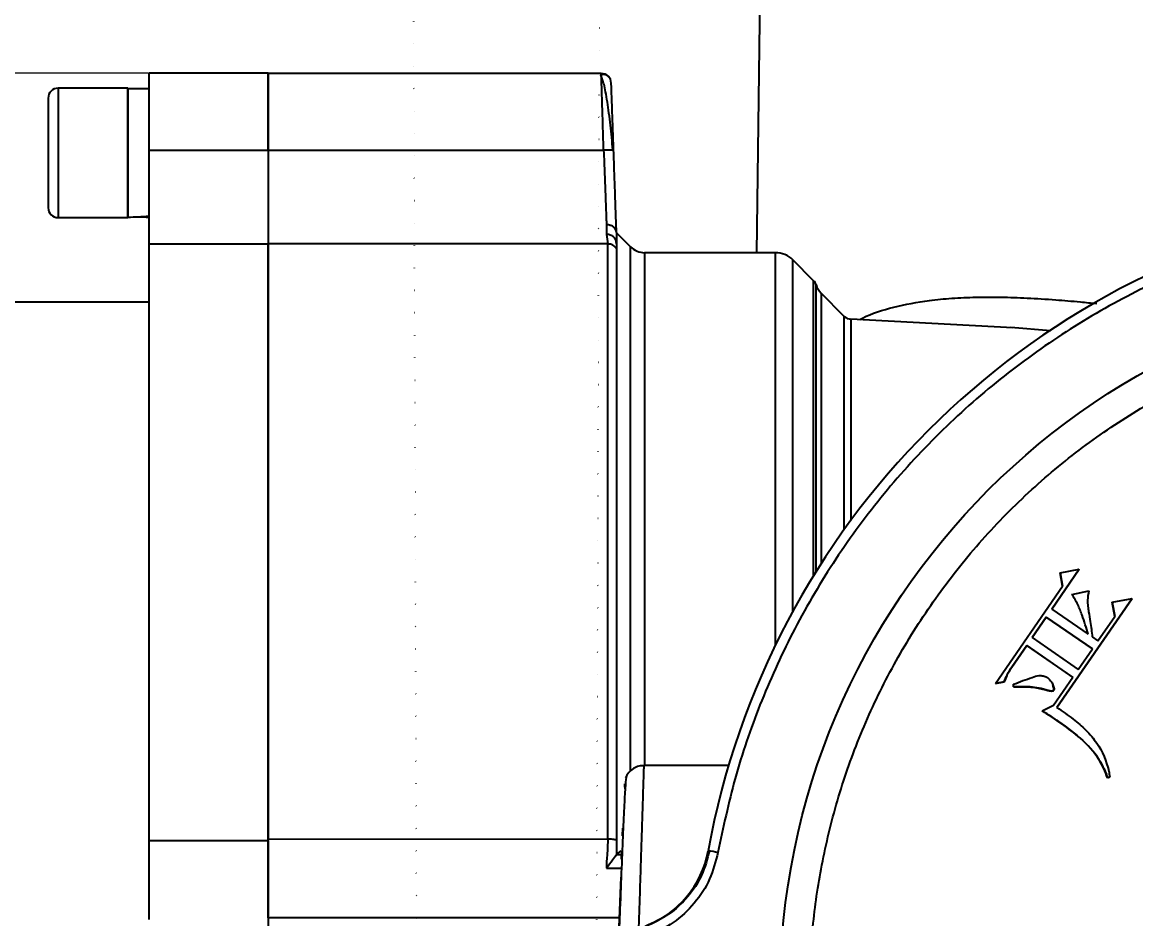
# Model space of a CAD drawing. Header units: millimetres. Extents: x 2642 to 4256, y 821 to 2003.
# Drawn here: x 3687.8 to 3799.7, y 1709.9 to 1799.9 of the extents above; entities that cross this region are included whole.
import ezdxf

# ---------------------------------------------------------------- set-up
doc = ezdxf.new("R2010")
doc.units = ezdxf.units.MM
doc.layers.add('5剖面线层', color=2, linetype='Continuous')
doc.layers.add('AM_5', color=3, linetype='Continuous', lineweight=25)
doc.styles.add('SLDTEXTSTYLE1', font='txt.shx', dxfattribs={"width": 0.7, "bigfont": 'gbcbig.shx'})
doc.dimstyles.new('SLDDIMSTYLE12$0', dxfattribs={"dimtxt": 12, "dimasz": 10, "dimexe": 0, "dimexo": 0.0625, "dimgap": 0.875, "dimtad": 1, "dimdec": 1, "dimlfac": 1.8, "dimrnd": 1e-09, "dimzin": 12, "dimdsep": 46, "dimtxsty": 'SLDTEXTSTYLE1', "dimcen": 0.09, "dimdle": 8.16, "dimclrd": 3, "dimclre": 3, "dimadec": 0, "dimazin": 3, "dimtfac": 1, "dimtdec": 1, "dimtofl": 0, "dimtmove": 0, "dimatfit": 3, "dimfxl": 0, "dimfrac": 2, "dimtolj": 1, "dimlwd": 5, "dimlwe": 5, "dimarcsym": 0})

# ---------------------------------------------------------------- blocks, each defined once
blk = doc.blocks.new('*D27')
at = {"layer": 'AM_5', "color": 3, "lineweight": 5, "transparency": 16777216}
blk.add_line((3700.45, 1794.79), (3531.24, 1794.79), dxfattribs=at)
at = {"layer": 'AM_5', "color": 3, "linetype": 'Continuous', "lineweight": 5, "transparency": 16777216}
for p, q in [((3531.24, 1784.79), (3531.24, 1618.79)), ((3700.45, 1608.79), (3531.24, 1608.79))]:
    blk.add_line(p, q, dxfattribs=at)
at = {"layer": 'AM_5', "color": 3, "transparency": 16777216}
for points in [[(3529.57, 1784.79), (3532.9, 1784.79), (3531.24, 1794.79)], [(3529.57, 1618.79), (3532.9, 1618.79), (3531.24, 1608.79)]]:
    blk.add_solid(points, dxfattribs=at)
at = {"layer": 'Defpoints', "color": 0, "transparency": 16777216}
for p in [(3700.51, 1794.79), (3531.24, 1608.79), (3700.51, 1608.79)]:
    blk.add_point(p, dxfattribs=at)
at = {"layer": 'AM_5', "color": 0, "transparency": 16777216, "insert": (3524.36, 1701.79), "char_height": 12, "attachment_point": 5, "rotation": 90, "style": 'SLDTEXTSTYLE1'}
blk.add_mtext('\\A1;186', dxfattribs=at)

msp = doc.modelspace()

# ---------------------------------------------------------------- hatches: boundary and pattern name
at = {"layer": '5剖面线层'}
h = msp.add_hatch(dxfattribs=at)
h.set_pattern_fill('ANSI31', color=256, scale=0.5, angle=90)
h.set_pattern_definition([(135, (6315.0344, -2390.8635), (-1.122532, -1.122532), [])])
edge = h.paths.add_edge_path()
edge.add_ellipse((3736.457, 1847.564), major_axis=(-0.136, 701.893), ratio=0.0134611, start_angle=113.403806, end_angle=115.255842, ccw=False)
edge.add_arc((3731.06, 1250.811), 317.97, 90.58015, 91.86389)
edge.add_spline(control_points=[(3720.718, 1568.612), (3720.639, 1568.608), (3720.471, 1568.599), (3720.289, 1568.582), (3720.109, 1568.561), (3719.894, 1568.519), (3719.64, 1568.442), (3719.347, 1568.31), (3719.022, 1568.091), (3718.703, 1567.767), (3718.447, 1567.342), (3718.293, 1566.892), (3718.291, 1566.59), (3718.276, 1566.465)], knot_values=[0, 0, 0, 0, 0.143587, 0.3046059, 0.4330907, 0.511146, 0.5653697, 0.6229657, 0.690996, 0.7670468, 0.8502185, 0.9379743, 1, 1, 1, 1], degree=3, periodic=0)
edge.add_line((3718.276, 1566.465), (3718.279, 1548.092))
edge.add_line((3718.279, 1548.092), (3727.97, 1548.092))
edge = h.paths.add_edge_path()
edge.add_spline(control_points=[(3774.214, 1566.425), (3774.214, 1566.564), (3774.228, 1566.702), (3774.282, 1566.971), (3774.322, 1567.102), (3774.428, 1567.357), (3774.493, 1567.479), (3774.645, 1567.706), (3774.733, 1567.813), (3774.929, 1568.008), (3775.035, 1568.095), (3775.262, 1568.247), (3775.385, 1568.313), (3775.639, 1568.418), (3775.77, 1568.458), (3776.039, 1568.511), (3776.178, 1568.525), (3776.315, 1568.525)], knot_values=[0, 0, 0, 0, 0.125, 0.125, 0.25, 0.25, 0.375, 0.375, 0.5, 0.5, 0.625, 0.625, 0.75, 0.75, 0.875, 0.875, 1, 1, 1, 1], degree=3, periodic=0)
edge.add_line((3776.315, 1568.525), (3798.37, 1568.529))
edge.add_line((3798.37, 1568.529), (3798.37, 1572.746))
edge.add_line((3798.37, 1572.746), (3795.712, 1572.728))
edge.add_line((3795.712, 1572.728), (3787.697, 1572.787))
edge.add_line((3787.697, 1572.787), (3787.418, 1586.376))
edge.add_line((3787.418, 1586.376), (3787.31, 1586.376))
edge.add_line((3787.31, 1586.376), (3786.785, 1586.9))
edge.add_line((3786.785, 1586.9), (3786.26, 1587.425))
edge.add_line((3786.26, 1587.425), (3778.118, 1587.424))
edge.add_line((3778.118, 1587.424), (3777.592, 1586.899))
edge.add_line((3777.592, 1586.899), (3777.067, 1586.374))
edge.add_line((3777.067, 1586.374), (3777.066, 1584.274))
edge.add_line((3777.066, 1584.274), (3767.265, 1584.272))
edge.add_line((3767.265, 1584.272), (3767.144, 1577.429))
edge.add_line((3767.144, 1577.429), (3767.023, 1570.586))
edge.add_arc((3765.262, 1570.52), 1.762, -54.66619, 2.16996, ccw=False)
edge.add_arc((3780.168, 945.497), 623.74, 91.275674, 91.732412)
edge.add_arc((3752.756, 1943.449), 374.595, 270.03216, 271.30865, ccw=False)
edge.add_line((3752.966, 1568.854), (3745.183, 1568.825))
edge.add_ellipse((3736.457, 1847.564), major_axis=(-0.136, 701.893), ratio=0.0134611, start_angle=244.74386, end_angle=246.601321, ccw=False)
edge.add_line((3745.06, 1548.092), (3759.994, 1548.092))
edge.add_line((3759.994, 1548.092), (3759.994, 1551.724))
edge.add_line((3759.994, 1551.724), (3772.101, 1551.724))
edge.add_spline(control_points=[(3772.101, 1551.724), (3772.248, 1551.726), (3772.387, 1551.74), (3772.656, 1551.793), (3772.787, 1551.833), (3773.041, 1551.938), (3773.164, 1552.004), (3773.392, 1552.156), (3773.498, 1552.243), (3773.694, 1552.439), (3773.781, 1552.545), (3773.933, 1552.772), (3773.999, 1552.895), (3774.104, 1553.149), (3774.144, 1553.28), (3774.198, 1553.549), (3774.212, 1553.687), (3774.212, 1553.826)], knot_values=[0, 0, 0, 0, 0.125, 0.125, 0.25, 0.25, 0.375, 0.375, 0.5, 0.5, 0.625, 0.625, 0.75, 0.75, 0.875, 0.875, 1, 1, 1, 1], degree=3, periodic=0)
edge.add_line((3774.212, 1553.826), (3774.214, 1566.555))
h.paths.add_polyline_path([(3899.919, 1584.835), (3893.713, 1584.835), (3893.712, 1586.374), (3893.187, 1586.899), (3892.662, 1587.424), (3884.519, 1587.425), (3883.994, 1586.9), (3883.359, 1586.266), (3883.083, 1572.787), (3872.409, 1572.709), (3872.409, 1569.059), (3878.43, 1569.088), (3899.919, 1569.088)])
edge = h.paths.add_edge_path()
edge.add_spline(control_points=[(3920.223, 1571.124), (3920.222, 1570.957), (3920.244, 1570.797), (3920.324, 1570.483), (3920.383, 1570.327), (3920.611, 1569.894), (3920.831, 1569.641), (3921.096, 1569.452)], knot_values=[0, 0, 0, 0, 0.25, 0.25, 0.5, 0.5, 1, 1, 1, 1], degree=3, periodic=0)
edge.add_spline(control_points=[(3921.096, 1569.452), (3921.232, 1569.354), (3921.354, 1569.243), (3921.471, 1569.108), (3921.479, 1569.098), (3921.487, 1569.088)], knot_values=[0, 0, 0, 0, 0.25, 0.25, 0.2695281, 0.2695281, 0.2695281, 0.2695281], degree=3, periodic=0)
edge.add_line((3921.487, 1569.088), (3913.551, 1569.088))
edge.add_line((3913.551, 1569.088), (3913.551, 1584.835))
edge.add_line((3913.551, 1584.835), (3919.979, 1584.835))
edge.add_line((3919.979, 1584.835), (3919.984, 1584.835))
edge.add_line((3919.984, 1584.835), (3920.223, 1571.124))
h.paths.add_polyline_path([(3926.002, 1566.988, 0.4142136), (3923.902, 1569.088), (3913.716, 1569.088), (3913.735, 1552.291), (3913.735, 1548.092), (3917.228, 1548.092), (3921.973, 1548.092), (3924.002, 1548.092), (3926.002, 1548.092)])

# ---------------------------------------------------------------- linework, layer by layer
at = {"color": 7, "linetype": 'Continuous', "lineweight": 25}
for p, q in [((3762.113, 1816.606), (3761.591, 1776.77)), ((3712.512, 1794.79), (3700.512, 1794.79)), ((3700.512, 1794.79), (3700.512, 1787.07)), ((3712.512, 1787.07), (3712.512, 1794.79)), ((3745.988, 1794.77), (3712.512, 1794.77)), ((3746.177, 1793.933), (3745.951, 1794.63)), ((3698.412, 1793.29), (3691.412, 1793.29)), ((3691.412, 1793.29), (3691.412, 1786.79)), ((3698.412, 1793.29), (3698.412, 1786.79)), ((3700.512, 1793.23), (3698.412, 1793.23)), ((3698.412, 1780.35), (3698.412, 1793.23)), ((3691.412, 1786.79), (3691.412, 1780.29)), ((3698.412, 1786.79), (3698.412, 1780.29)), ((3700.512, 1787.07), (3712.512, 1787.07)), ((3700.512, 1787.07), (3700.512, 1777.635)), ((3712.512, 1787.07), (3712.512, 1777.635)), ((3712.512, 1787.067), (3746.224, 1787.067)), ((3691.412, 1780.29), (3698.412, 1780.29)), ((3746.512, 1778.608), (3746.646, 1777.648)), ((3747.513, 1777.65), (3747.443, 1778.047)), ((3747.512, 1778.787), (3747.512, 1777.724)), ((3748.927, 1777.356), (3747.512, 1778.77)), ((3712.512, 1777.635), (3700.512, 1777.635)), ((3746.646, 1777.648), (3712.512, 1777.648)), ((3747.512, 1777.724), (3747.512, 1777.159)), ((3763.477, 1776.77), (3750.341, 1776.77)), ((3767.326, 1773.956), (3765.245, 1776.038)), ((3767.575, 1744.747), (3767.575, 1773.54)), ((3770.407, 1770.375), (3768.075, 1772.707)), ((3768.075, 1772.707), (3768.075, 1745.537)), ((3700.512, 1771.79), (3559.512, 1771.791)), ((3770.407, 1748.976), (3770.407, 1770.375)), ((3771.062, 1770.084), (3771.061, 1749.877)), ((3787.337, 1769.231), (3771.062, 1770.084)), ((3791.13, 1768.928), (3787.123, 1769.242)), ((3794.015, 1744.966), (3791.256, 1740.967)), ((3791.257, 1740.966), (3794.015, 1744.964)), ((3792.083, 1744.612), (3794.015, 1744.966)), ((3792.335, 1743.261), (3792.083, 1744.612)), ((3792.083, 1744.612), (3792.083, 1744.61)), ((3792.083, 1744.61), (3792.335, 1743.26)), ((3794.015, 1744.966), (3794.015, 1744.964)), ((3785.593, 1733.488), (3792.335, 1743.261)), ((3799.342, 1742.048), (3791.772, 1731.076)), ((3791.772, 1731.074), (3799.342, 1742.046)), ((3793.283, 1742.436), (3794.968, 1742.793)), ((3797.315, 1741.678), (3799.342, 1742.048)), ((3799.342, 1742.048), (3799.342, 1742.046)), ((3791.256, 1740.967), (3794.914, 1738.445)), ((3797.582, 1740.227), (3797.315, 1741.678)), ((3797.315, 1741.678), (3797.315, 1741.676)), ((3797.315, 1741.676), (3797.582, 1740.227)), ((3790.704, 1740.166), (3789.286, 1738.108)), ((3789.287, 1738.108), (3790.704, 1740.164)), ((3795.335, 1736.97), (3790.704, 1740.166)), ((3790.704, 1740.164), (3790.704, 1740.166)), ((3790.704, 1740.164), (3795.334, 1736.969)), ((3795.887, 1737.772), (3797.582, 1740.227)), ((3789.286, 1738.108), (3793.917, 1734.913)), ((3795.314, 1738.167), (3795.887, 1737.772)), ((3788.734, 1737.309), (3787.234, 1735.137)), ((3787.234, 1735.134), (3788.734, 1737.307)), ((3793.365, 1734.114), (3788.734, 1737.309)), ((3788.734, 1737.309), (3788.734, 1737.307)), ((3788.734, 1737.307), (3793.364, 1734.113)), ((3793.917, 1734.913), (3795.335, 1736.97)), ((3787.234, 1735.137), (3787.234, 1735.134)), ((3786.461, 1733.647), (3785.593, 1733.488)), ((3785.593, 1733.485), (3786.461, 1733.645)), ((3785.593, 1733.488), (3785.593, 1733.485)), ((3786.461, 1733.647), (3786.461, 1733.645)), ((3787.398, 1733.169), (3787.401, 1733.418)), ((3791.38, 1733.311), (3791.38, 1733.313)), ((3791.431, 1731.312), (3793.365, 1734.114)), ((3790.647, 1732.866), (3790.647, 1732.864)), ((3791.456, 1732.812), (3791.456, 1732.815)), ((3790.285, 1730.755), (3791.431, 1731.312)), ((3758.773, 1725.248), (3750.257, 1725.248)), ((3797.094, 1724.118), (3796.863, 1724.025)), ((3796.863, 1724.023), (3797.094, 1724.116)), ((3796.863, 1724.025), (3796.863, 1724.023)), ((3797.094, 1724.118), (3797.094, 1724.116)), ((3748.106, 1718.956), (3748.08, 1718.209)), ((3748.106, 1718.966), (3748.106, 1718.956)), ((3700.512, 1717.723), (3712.512, 1717.723)), ((3700.512, 1717.723), (3700.512, 1709.785)), ((3712.512, 1717.876), (3746.646, 1717.865)), ((3712.512, 1717.723), (3712.512, 1710.136)), ((3747.512, 1717.761), (3747.512, 1716.305)), ((3747.496, 1716.278), (3747.512, 1716.305)), ((3747.512, 1716.305), (3747.991, 1716.669)), ((3748.026, 1716.657), (3747.998, 1715.862)), ((3748.026, 1716.67), (3748.026, 1716.657)), ((3748.012, 1716.278), (3747.496, 1716.278)), ((3746.518, 1714.929), (3748.016, 1714.929)), ((3747.906, 1713.242), (3747.699, 1707.322)), ((3747.934, 1714.028), (3747.906, 1713.242)), ((3747.934, 1714.045), (3747.934, 1714.028)), ((3747.791, 1709.947), (3712.512, 1709.947))]:
    msp.add_line(p, q, dxfattribs=at)
at = {"color": 7, "linetype": 'Continuous', "lineweight": 25, "flags": 128}
for points in [[(3746.512, 1779.564), (3746.512, 1779.43), (3746.512, 1779.301), (3746.512, 1779.175), (3746.512, 1779.053), (3746.512, 1778.936), (3746.512, 1778.822), (3746.512, 1778.713), (3746.512, 1778.608)], [(3700.512, 1777.635), (3700.512, 1776.376), (3700.512, 1774.772), (3700.512, 1772.83), (3700.512, 1770.56), (3700.512, 1767.971), (3700.512, 1765.077), (3700.512, 1761.889), (3700.512, 1758.423), (3700.512, 1754.695), (3700.512, 1750.723), (3700.512, 1746.523), (3700.512, 1742.117), (3700.512, 1737.524), (3700.512, 1732.766), (3700.512, 1727.865), (3700.512, 1722.843), (3700.512, 1717.723)], [(3712.512, 1717.723), (3712.512, 1722.843), (3712.512, 1727.865), (3712.512, 1732.766), (3712.512, 1737.524), (3712.512, 1742.117), (3712.512, 1746.523), (3712.512, 1750.722), (3712.512, 1754.695), (3712.512, 1758.423), (3712.512, 1761.889), (3712.512, 1765.077), (3712.512, 1767.971), (3712.512, 1770.56), (3712.512, 1772.83), (3712.512, 1774.772), (3712.512, 1776.376), (3712.512, 1777.635)], [(3746.646, 1717.865), (3746.646, 1722.982), (3746.646, 1728.001), (3746.646, 1732.898), (3746.646, 1737.651), (3746.646, 1742.238), (3746.646, 1746.638), (3746.646, 1750.831), (3746.646, 1754.796), (3746.646, 1758.516), (3746.646, 1761.973), (3746.646, 1765.152), (3746.646, 1768.037), (3746.646, 1770.616), (3746.646, 1772.876), (3746.646, 1774.807), (3746.646, 1776.4), (3746.646, 1777.648)], [(3747.512, 1777.159), (3747.512, 1775.919), (3747.512, 1774.336), (3747.512, 1772.417), (3747.512, 1770.172), (3747.512, 1767.61), (3747.512, 1764.743), (3747.512, 1761.585), (3747.512, 1758.15), (3747.512, 1754.454), (3747.512, 1750.514), (3747.512, 1746.349), (3747.512, 1741.977), (3747.512, 1737.42), (3747.512, 1732.697), (3747.512, 1727.831), (3747.512, 1722.845), (3747.512, 1717.761)], [(3748.926, 1724.748), (3748.926, 1727.431), (3748.926, 1732.218), (3748.926, 1736.864), (3748.926, 1741.346), (3748.926, 1745.644), (3748.926, 1749.738), (3748.926, 1753.609), (3748.926, 1757.239), (3748.926, 1760.61), (3748.926, 1763.708), (3748.926, 1766.517), (3748.927, 1769.025), (3748.927, 1771.221), (3748.927, 1773.093), (3748.927, 1774.633), (3748.927, 1775.834), (3748.927, 1776.69), (3748.927, 1777.198), (3748.927, 1777.356)], [(3750.341, 1776.77), (3750.341, 1776.726), (3750.341, 1776.374), (3750.341, 1775.674), (3750.341, 1774.628), (3750.341, 1773.241), (3750.341, 1771.521), (3750.341, 1769.474), (3750.341, 1767.11), (3750.341, 1764.441), (3750.341, 1761.479), (3750.341, 1758.237), (3750.341, 1754.732), (3750.341, 1750.979), (3750.341, 1746.996), (3750.341, 1742.801), (3750.341, 1738.414), (3750.341, 1733.856), (3750.34, 1729.148), (3750.34, 1725.248)], [(3763.477, 1737.336), (3763.477, 1737.663), (3763.477, 1742.092), (3763.477, 1746.33), (3763.477, 1750.359), (3763.477, 1754.16), (3763.477, 1757.715), (3763.477, 1761.006), (3763.477, 1764.019), (3763.477, 1766.739), (3763.477, 1769.154), (3763.477, 1771.252), (3763.477, 1773.024), (3763.477, 1774.46), (3763.477, 1775.555), (3763.477, 1776.303), (3763.477, 1776.7), (3763.477, 1776.77)], [(3765.244, 1740.763), (3765.244, 1743.837), (3765.244, 1748.031), (3765.244, 1751.997), (3765.244, 1755.714), (3765.244, 1759.166), (3765.244, 1762.334), (3765.244, 1765.203), (3765.245, 1767.759), (3765.245, 1769.989), (3765.245, 1771.882), (3765.245, 1773.429), (3765.245, 1774.622), (3765.245, 1775.456), (3765.245, 1775.925), (3765.245, 1776.038)], [(3767.325, 1744.345), (3767.325, 1747.349), (3767.326, 1751.187), (3767.326, 1754.779), (3767.326, 1758.106), (3767.326, 1761.152), (3767.326, 1763.901), (3767.326, 1766.341), (3767.326, 1768.458), (3767.326, 1770.242), (3767.326, 1771.685), (3767.326, 1772.779), (3767.326, 1773.519), (3767.326, 1773.9), (3767.326, 1773.956)]]:
    msp.add_lwpolyline(points, dxfattribs=at)
at = {"color": 7, "linetype": 'Continuous', "lineweight": 25}
msp.add_circle((3835.435, 1702.381), 71.5, dxfattribs=at)
for centre, radius, start, end in [((3745.988, 1793.77), 1, 1.99976, 89.99975), ((3691.412, 1792.29), 1, 89.99969, 179.99969), ((3691.412, 1781.29), 1, 179.99969, 269.99969), ((3835.435, 1702.379), 80, 100.30604, 169.69383), ((3750.341, 1778.77), 2, 224.99969, 269.99969), ((3763.477, 1774.27), 2.5, 44.99977, 89.99969), ((3766.619, 1773.249), 1, 16.90237, 44.99987), ((3769.489, 1774.122), 2, 196.90236, 224.99969), ((3771.114, 1771.082), 1, 224.99969, 266.99945), ((3746.887, 1718.48), 10, 290.58663, 349.69385), ((3736.228, 1599.782), 118.693, 79.57321, 80.05575)]:
    msp.add_arc(centre, radius, start, end, dxfattribs=at)
for centre, start_param, end_param in [((3698.412, 1786.79), 4.712389, 4.9017857), ((3700.512, 1786.79), 4.6181163, 4.712389)]:
    msp.add_ellipse(centre, major_axis=(11.154, 0), ratio=0.5773503, start_param=start_param, end_param=end_param, dxfattribs=at)
for points in [[(3712.512, 1794.77), (3712.512, 1794.657), (3712.512, 1794.432), (3712.512, 1792.666), (3712.512, 1790.127), (3712.512, 1788.087), (3712.512, 1787.067)], [(3712.512, 1787.067), (3712.512, 1785.964), (3712.512, 1783.757), (3712.512, 1780.879), (3712.512, 1778.639), (3712.512, 1777.979), (3712.512, 1777.648)], [(3747.512, 1777.724), (3747.497, 1777.84), (3747.467, 1778.072), (3747.236, 1778.363), (3746.905, 1778.568), (3746.643, 1778.594), (3746.512, 1778.608)], [(3712.512, 1777.648), (3712.512, 1777.074), (3712.512, 1775.925), (3712.512, 1773.324), (3712.512, 1770.11), (3712.512, 1766.248), (3712.512, 1761.792), (3712.512, 1756.777), (3712.512, 1751.252), (3712.512, 1745.267), (3712.512, 1738.88), (3712.512, 1732.145), (3712.512, 1725.139), (3712.512, 1720.297), (3712.512, 1717.876)], [(3747.512, 1777.159), (3747.463, 1777.23), (3747.364, 1777.371), (3747.151, 1777.526), (3746.908, 1777.629), (3746.734, 1777.642), (3746.646, 1777.648)], [(3712.512, 1709.947), (3712.512, 1710.091), (3712.512, 1710.378), (3712.512, 1712.153), (3712.512, 1714.687), (3712.512, 1716.813), (3712.512, 1717.876)], [(3747.512, 1717.761), (3747.463, 1717.776), (3747.364, 1717.806), (3747.151, 1717.839), (3746.908, 1717.861), (3746.733, 1717.864), (3746.646, 1717.865)], [(3756.859, 1716.698), (3756.637, 1715.859), (3756.193, 1714.181), (3754.733, 1711.998), (3752.821, 1710.199), (3751.238, 1709.485), (3750.447, 1709.128)], [(3712.512, 1709.947), (3712.512, 1709.799), (3712.512, 1709.502), (3712.512, 1707.645), (3712.512, 1705.043), (3712.512, 1701.969), (3712.512, 1698.893), (3712.512, 1696.284), (3712.512, 1694.416), (3712.512, 1694.11), (3712.512, 1693.957)]]:
    msp.add_open_spline(points, degree=3, dxfattribs=at)
for points, knots in [([(3746.872, 1794.222), (3746.831, 1794.294), (3746.738, 1794.456), (3746.505, 1794.612), (3746.226, 1794.686), (3746.042, 1794.646), (3745.951, 1794.627)], [0, 0, 0, 0, 0.2110006, 0.4756494, 0.740464, 1, 1, 1, 1]), ([(3746.224, 1787.067), (3746.194, 1788.07), (3746.141, 1789.823), (3746.077, 1791.854), (3746.036, 1793.213), (3746.009, 1794.118), (3745.991, 1794.672), (3745.989, 1794.737), (3745.988, 1794.77)], [0, 0, 0, 0, 0.2452809, 0.4288993, 0.5790518, 0.7242842, 0.8645993, 1, 1, 1, 1]), ([(3747.152, 1787.076), (3747.076, 1787.929), (3746.921, 1789.66), (3746.598, 1791.974), (3746.333, 1793.488), (3746.205, 1793.854), (3746.177, 1793.933)], [0, 0, 0, 0, 0.2966354, 0.6024529, 0.914745, 1, 1, 1, 1]), ([(3747.223, 1787.065), (3747.192, 1787.957), (3747.13, 1789.74), (3747.052, 1791.961), (3746.998, 1793.508), (3746.991, 1793.706), (3746.987, 1793.805)], [0, 0, 0, 0, 0.249886, 0.4997488, 0.7497519, 1, 1, 1, 1]), ([(3690.412, 1792.29), (3690.412, 1792.217), (3690.412, 1792.104), (3690.412, 1791.418), (3690.412, 1790.708), (3690.412, 1789.827), (3690.412, 1788.546), (3690.412, 1787.482), (3690.412, 1786.79)], [0, 0, 0, 0, 0.2394568, 0.3683607, 0.5, 0.6316393, 0.7605432, 1, 1, 1, 1]), ([(3690.412, 1786.79), (3690.412, 1786.098), (3690.412, 1785.034), (3690.412, 1783.753), (3690.412, 1782.872), (3690.412, 1782.162), (3690.412, 1781.477), (3690.412, 1781.364), (3690.412, 1781.29)], [0, 0, 0, 0, 0.2394568, 0.3683607, 0.5, 0.6316393, 0.7605432, 1, 1, 1, 1]), ([(3747.223, 1787.065), (3747.21, 1787.069), (3747.189, 1787.076), (3747.064, 1787.08), (3746.935, 1787.081), (3746.775, 1787.081), (3746.543, 1787.077), (3746.349, 1787.071), (3746.224, 1787.067)], [0, 0, 0, 0, 0.239471, 0.3683705, 0.5000015, 0.6316323, 0.7605311, 1, 1, 1, 1]), ([(3746.224, 1787.067), (3746.255, 1786.242), (3746.311, 1784.796), (3746.39, 1782.746), (3746.457, 1780.985), (3746.495, 1780.024), (3746.512, 1779.564)], [0, 0, 0, 0, 0.2851739, 0.500074, 0.7610217, 1, 1, 1, 1]), ([(3747.513, 1778.787), (3747.494, 1779.318), (3747.457, 1780.389), (3747.385, 1782.425), (3747.307, 1784.677), (3747.251, 1786.271), (3747.223, 1787.065)], [0, 0, 0, 0, 0.2485215, 0.4999911, 0.7509557, 1, 1, 1, 1]), ([(3821.301, 1780.106), (3818.805, 1779.58), (3813.768, 1778.517), (3806.391, 1775.979), (3799.149, 1772.709), (3792.17, 1768.647), (3785.567, 1763.835), (3779.473, 1758.343), (3773.98, 1752.249), (3769.169, 1745.646), (3765.106, 1738.667), (3761.837, 1731.425), (3759.298, 1724.048), (3758.236, 1719.01), (3757.709, 1716.514)], [0, 0, 0, 0, 0.0799588, 0.1613715, 0.2441424, 0.3288926, 0.4142166, 0.5, 0.5857784, 0.6711024, 0.7558576, 0.8386237, 0.9200388, 1, 1, 1, 1]), ([(3747.512, 1778.787), (3747.507, 1778.841), (3747.497, 1778.949), (3747.433, 1779.104), (3747.349, 1779.221), (3747.269, 1779.301), (3747.223, 1779.338), (3747.192, 1779.361), (3747.098, 1779.43), (3746.877, 1779.544), (3746.64, 1779.557), (3746.512, 1779.564)], [0, 0, 0, 0, 0.13274928, 0.2587097, 0.38346285, 0.46187539, 0.50802694, 0.51153962, 0.54269826, 0.7552829, 1, 1, 1, 1]), ([(3771.949, 1770.037), (3772.044, 1770.092), (3773.043, 1770.666), (3775.358, 1771.331), (3778.395, 1771.942), (3781.214, 1772.21), (3783.614, 1772.317), (3786.146, 1772.317), (3788.813, 1772.224), (3791.477, 1772.055), (3793.818, 1771.861), (3795.227, 1771.719), (3795.783, 1771.663)], [0, 0, 0, 0, 0.0175251, 0.1841374, 0.3534819, 0.4507624, 0.5518318, 0.6514871, 0.7507207, 0.855208, 0.9429111, 1, 1, 1, 1]), ([(3766.935, 1702.387), (3766.99, 1704.476), (3767.099, 1708.654), (3768.009, 1714.993), (3769.495, 1721.346), (3771.669, 1727.711), (3774.5, 1733.935), (3778.014, 1739.957), (3782.168, 1745.649), (3786.911, 1750.91), (3792.173, 1755.654), (3797.865, 1759.808), (3803.887, 1763.322), (3810.11, 1766.153), (3816.476, 1768.325), (3822.828, 1769.82), (3829.167, 1770.697), (3835.434, 1770.982), (3841.702, 1770.697), (3848.04, 1769.82), (3854.393, 1768.325), (3860.759, 1766.153), (3866.982, 1763.322), (3873.005, 1759.808), (3878.696, 1755.654), (3883.958, 1750.91), (3888.701, 1745.649), (3892.855, 1739.957), (3896.369, 1733.935), (3899.2, 1727.711), (3901.374, 1721.346), (3902.86, 1714.993), (3903.77, 1708.655), (3903.88, 1704.476), (3903.935, 1702.387)], [0, 0, 0, 0, 0.02912361, 0.05824846, 0.08912004, 0.11999406, 0.1519015, 0.18431275, 0.21706879, 0.24999999, 0.2829312, 0.31568724, 0.34809849, 0.38000593, 0.41087751, 0.44175153, 0.47087453, 0.49999999, 0.52912299, 0.55824846, 0.58912004, 0.61999406, 0.6519015, 0.68431275, 0.71706879, 0.74999999, 0.7829312, 0.81568724, 0.84809849, 0.88000593, 0.91087751, 0.94175153, 0.97087515, 1, 1, 1, 1]), ([(3794.914, 1738.445), (3794.721, 1739.083), (3794.416, 1740.09), (3793.895, 1741.441), (3793.488, 1742.103), (3793.283, 1742.436)], [0, 0, 0, 0, 0.4622699, 0.7292654, 1, 1, 1, 1]), ([(3794.968, 1742.793), (3794.912, 1742.479), (3794.822, 1741.974), (3794.874, 1741.269), (3794.924, 1740.887), (3794.95, 1740.695)], [0, 0, 0, 0, 0.4510454, 0.7247717, 1, 1, 1, 1]), ([(3794.95, 1740.695), (3795.008, 1740.367), (3795.112, 1739.783), (3795.235, 1738.941), (3795.288, 1738.425), (3795.314, 1738.167)], [0, 0, 0, 0, 0.3914898, 0.6955835, 1, 1, 1, 1]), ([(3787.234, 1735.137), (3787.143, 1734.997), (3786.96, 1734.718), (3786.686, 1734.227), (3786.543, 1733.859), (3786.461, 1733.647)], [0, 0, 0, 0, 0.2971536, 0.5945312, 1, 1, 1, 1]), ([(3786.461, 1733.645), (3786.52, 1733.801), (3786.639, 1734.112), (3786.894, 1734.613), (3787.11, 1734.944), (3787.234, 1735.134)], [0, 0, 0, 0, 0.2971762, 0.5946304, 1, 1, 1, 1]), ([(3787.401, 1733.418), (3787.711, 1733.542), (3788.331, 1733.79), (3789.188, 1734.073), (3789.87, 1734.322), (3790.387, 1734.278), (3790.67, 1734.19), (3790.802, 1734.107), (3790.82, 1734.096)], [0, 0, 0, 0, 0.2778733, 0.555831, 0.7571621, 0.8707407, 0.982618, 1, 1, 1, 1]), ([(3790.647, 1732.866), (3790.351, 1732.944), (3789.759, 1733.101), (3788.666, 1733.183), (3787.879, 1733.174), (3787.398, 1733.169)], [0, 0, 0, 0, 0.2800426, 0.5593015, 1, 1, 1, 1]), ([(3787.398, 1733.167), (3787.731, 1733.172), (3788.398, 1733.181), (3789.493, 1733.142), (3790.233, 1732.964), (3790.647, 1732.864)], [0, 0, 0, 0, 0.3052726, 0.6107465, 1, 1, 1, 1]), ([(3790.82, 1734.096), (3790.969, 1733.956), (3791.223, 1733.72), (3791.384, 1733.323), (3791.456, 1733.076), (3791.493, 1732.921), (3791.467, 1732.846), (3791.456, 1732.815)], [0, 0, 0, 0, 0.4076992, 0.6900828, 0.8437541, 0.9341612, 1, 1, 1, 1]), ([(3791.456, 1732.812), (3791.467, 1732.848), (3791.5, 1732.956), (3791.444, 1733.128), (3791.395, 1733.252), (3791.373, 1733.308)], [0, 0, 0, 0, 0.2145946, 0.6465803, 1, 1, 1, 1]), ([(3791.456, 1732.815), (3791.439, 1732.797), (3791.403, 1732.762), (3791.278, 1732.73), (3791.098, 1732.746), (3790.872, 1732.798), (3790.723, 1732.843), (3790.647, 1732.866)], [0, 0, 0, 0, 0.08760568, 0.17563974, 0.44506263, 0.72129423, 1, 1, 1, 1]), ([(3790.647, 1732.864), (3790.722, 1732.841), (3790.872, 1732.796), (3791.101, 1732.743), (3791.285, 1732.727), (3791.409, 1732.764), (3791.442, 1732.797), (3791.456, 1732.812)], [0, 0, 0, 0, 0.2779118, 0.55610172, 0.83547916, 0.9259082, 1, 1, 1, 1]), ([(3791.772, 1731.076), (3792.323, 1730.699), (3793.342, 1730.003), (3794.711, 1728.832), (3796.13, 1727.207), (3796.819, 1725.507), (3797.055, 1724.315), (3797.094, 1724.118)], [0, 0, 0, 0, 0.2213716, 0.4092764, 0.5964037, 0.9332213, 1, 1, 1, 1]), ([(3796.863, 1724.025), (3796.607, 1724.649), (3795.987, 1726.158), (3793.728, 1728.519), (3791.608, 1729.896), (3790.285, 1730.755)], [0, 0, 0, 0, 0.2094523, 0.5068834, 1, 1, 1, 1]), ([(3790.285, 1730.753), (3790.846, 1730.391), (3792.272, 1729.473), (3794.472, 1727.839), (3796.149, 1725.856), (3796.696, 1724.452), (3796.863, 1724.023)], [0, 0, 0, 0, 0.2084819, 0.5302845, 0.8564654, 1, 1, 1, 1]), ([(3750.323, 1725.247), (3750.136, 1725.238), (3749.748, 1725.219), (3749.195, 1724.975), (3748.712, 1724.579), (3748.516, 1724.214), (3748.418, 1724.032)], [0, 0, 0, 0, 0.2341083, 0.485653, 0.7448761, 1, 1, 1, 1]), ([(3750.257, 1725.248), (3750.255, 1725.198), (3750.252, 1725.096), (3750.227, 1724.325), (3750.194, 1723.314), (3750.158, 1722.185), (3750.11, 1720.68), (3750.045, 1718.671), (3749.96, 1716.011), (3749.858, 1712.796), (3749.779, 1710.331), (3749.739, 1709.055)], [0, 0, 0, 0, 0.1217334, 0.2456529, 0.3295313, 0.4143849, 0.5002146, 0.6112196, 0.7315209, 0.8611156, 1, 1, 1, 1]), ([(3748.543, 1724.13), (3748.529, 1724.166), (3748.488, 1724.278), (3748.406, 1723.35), (3748.293, 1721.453), (3748.164, 1718.619), (3748.019, 1715.047), (3747.873, 1711.2), (3747.774, 1708.461), (3747.731, 1707.249)], [0, 0, 0, 0, 0.0766683, 0.2378832, 0.398102, 0.5574825, 0.7161906, 0.8743952, 1, 1, 1, 1]), ([(3748.278, 1723.336), (3748.281, 1723.353), (3748.293, 1723.415), (3748.342, 1723.09), (3748.378, 1722.854)], [0, 0, 0, 0, 0.272533, 1, 1, 1, 1]), ([(3746.646, 1717.865), (3746.634, 1717.463), (3746.613, 1716.757), (3746.537, 1715.919), (3746.509, 1715.343), (3746.515, 1715.058), (3746.518, 1714.929)], [0, 0, 0, 0, 0.39272652, 0.69002655, 0.85917042, 1, 1, 1, 1]), ([(3757.709, 1716.514), (3757.476, 1715.611), (3757.001, 1713.775), (3755.416, 1711.361), (3753.324, 1709.371), (3751.601, 1708.576), (3750.755, 1708.185)], [0, 0, 0, 0, 0.24579633, 0.5, 0.75420367, 1, 1, 1, 1]), ([(3747.496, 1716.278), (3747.372, 1716.106), (3747.093, 1715.718), (3746.724, 1715.211), (3746.518, 1714.929)], [0, 0, 0, 0, 0.4434973, 1, 1, 1, 1])]:
    msp.add_open_spline(points, degree=3, knots=knots, dxfattribs=at)

# ---------------------------------------------------------------- dimensions: what is measured, and where the dimension line sits
at = {"layer": 'AM_5'}
dim = msp.add_linear_dim(base=(3531.237, 1608.79), p1=(3700.512, 1794.79), p2=(3700.511, 1608.79), angle=90, dimstyle='SLDDIMSTYLE12$0', override={"dimlfac": 1, "dimpost": ''}, dxfattribs=at)
dim.commit()
dim.dimension.update_dxf_attribs({"geometry": '*D27', "text_midpoint": (3524.362, 1701.79)})

doc.saveas('drawing.dxf')
